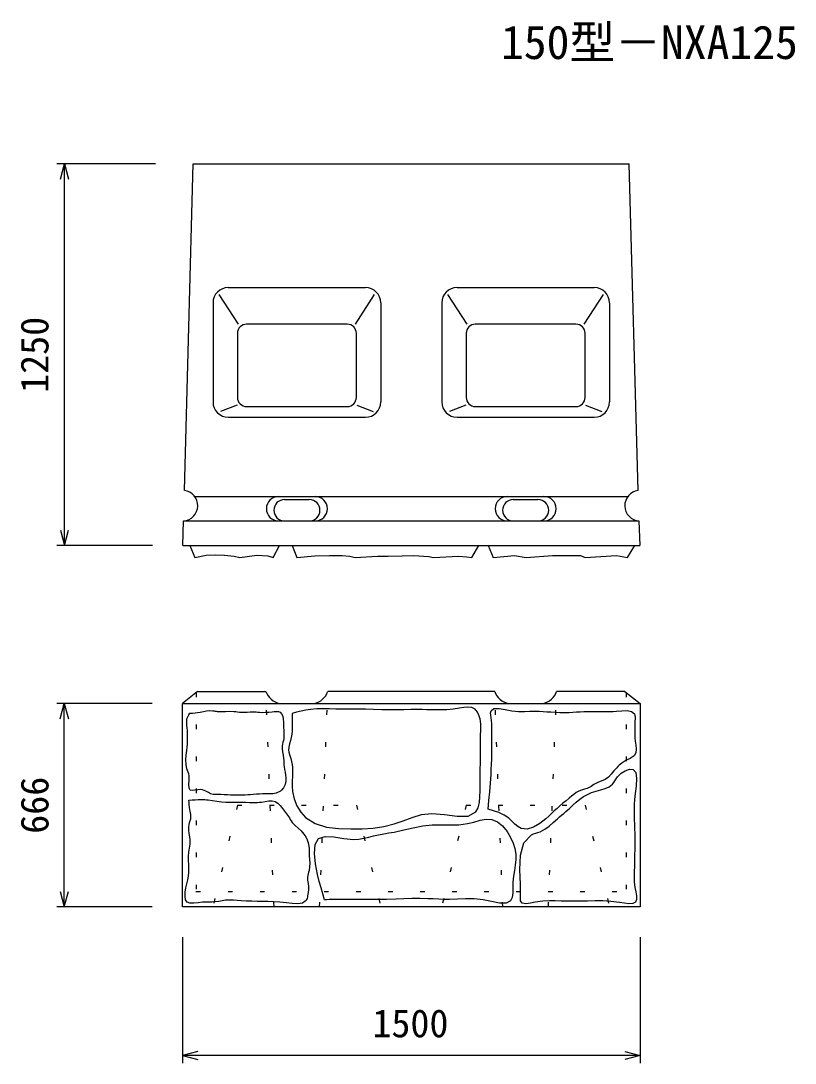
# Model space of a CAD drawing. Units: millimetres, scale not verified. Extents: x -25200 to 25200, y -17820 to 17820.
# Drawn here: x -8869 to -6330, y -6399 to -2982 of the extents above; entities that cross this region are included whole.
import ezdxf
from ezdxf.enums import TextEntityAlignment as Align

# ---------------------------------------------------------------- set-up
doc = ezdxf.new("R2010")
doc.units = ezdxf.units.MM
doc.header["$LTSCALE"] = 60
doc.linetypes.add('DOTTED', pattern=[1.75, 0.25, -1.5])
for name, color, linetype, lineweight in [('0-0_DIM', 7, 'Continuous', 25), ('0-4_OUTLINE', 3, 'Continuous', 25), ('0-5_OUTLINE2', 4, 'Continuous', 25), ('0-6_TXT', 7, 'Continuous', 25)]:
    doc.layers.add(name, color=color, linetype=linetype, lineweight=lineweight)
doc.styles.add('ＭＳ ゴシック', font='')
doc.styles.get('ＭＳ ゴシック').set_extended_font_data('MS Gothic')

msp = doc.modelspace()

# ---------------------------------------------------------------- linework, layer by layer
at = {"layer": '0-0_DIM'}
for p, q in [((-8427.84, -3451.39), (-8750.63, -3451.39)), ((-8725.63, -4701.39), (-8725.63, -3451.39)), ((-8437.62, -4701.39), (-8750.63, -4701.39)), ((-8438.76, -5220.01), (-8751.35, -5220.01)), ((-8726.35, -5886.01), (-8726.35, -5220.01)), ((-8438.76, -5886.01), (-8751.35, -5886.01)), ((-8338.76, -5986.01), (-8338.76, -6398.6)), ((-6838.76, -5986.01), (-6838.76, -6398.6)), ((-6838.76, -6373.6), (-8338.76, -6373.6))]:
    msp.add_line(p, q, dxfattribs=at)
for points in [[(-8739.03, -3501.39), (-8725.63, -3451.39), (-8712.24, -3501.39)], [(-8739.03, -4651.39), (-8725.63, -4701.39), (-8712.24, -4651.39)], [(-8739.75, -5270.01), (-8726.35, -5220.01), (-8712.95, -5270.01)], [(-8739.75, -5836.01), (-8726.35, -5886.01), (-8712.95, -5836.01)], [(-8288.76, -6360.2), (-8338.76, -6373.6), (-8288.76, -6387)], [(-6888.76, -6360.2), (-6838.76, -6373.6), (-6888.76, -6387)]]:
    msp.add_lwpolyline(points, dxfattribs=at)
at = {"layer": '0-4_OUTLINE'}
for p, q in [((-8332.48, -4521.79), (-8303.33, -3451.39)), ((-8303.33, -3451.39), (-6874.18, -3451.39)), ((-6845.03, -4521.79), (-6874.18, -3451.39)), ((-8188.76, -3856.39), (-7738.76, -3856.39)), ((-7438.76, -3856.39), (-6988.76, -3856.39)), ((-8238.76, -3906.39), (-8238.76, -4231.39)), ((-7688.76, -3906.39), (-7688.76, -4231.39)), ((-7488.76, -3906.39), (-7488.76, -4231.39)), ((-6938.76, -3906.39), (-6938.76, -4231.39)), ((-7798.76, -3976.39), (-8128.76, -3976.39)), ((-7048.76, -3976.39), (-7378.76, -3976.39)), ((-8158.76, -4006.39), (-8158.76, -4216.39)), ((-7768.76, -4216.39), (-7768.76, -4006.39)), ((-7408.76, -4006.39), (-7408.76, -4216.39)), ((-7018.76, -4216.39), (-7018.76, -4006.39)), ((-8128.76, -4246.39), (-7798.76, -4246.39)), ((-7378.76, -4246.39), (-7048.76, -4246.39)), ((-8188.76, -4281.39), (-7738.76, -4281.39)), ((-7438.76, -4281.39), (-6988.76, -4281.39)), ((-8023.76, -4541.39), (-7903.76, -4541.39)), ((-7273.76, -4541.39), (-7153.76, -4541.39)), ((-8004.2, -4551.15), (-7923.31, -4551.15)), ((-7254.2, -4551.15), (-7173.31, -4551.15)), ((-8337.62, -4701.39), (-8335.33, -4621.39)), ((-8023.76, -4621.39), (-7903.76, -4621.39)), ((-7273.76, -4621.39), (-7153.76, -4621.39)), ((-6842.19, -4621.39), (-6839.9, -4701.39)), ((-8337.62, -4701.39), (-6839.9, -4701.39)), ((-8338.76, -5220.01), (-6838.76, -5220.01)), ((-8338.76, -5886.01), (-8338.76, -5220.01)), ((-6838.76, -5220.01), (-6838.76, -5886.01)), ((-6838.76, -5886.01), (-8338.76, -5886.01))]:
    msp.add_line(p, q, dxfattribs=at)
for centre, radius, start, end in [((-8188.76, -3906.39), 50, 90, 180), ((-7738.76, -3906.39), 50, 0, 90), ((-7438.76, -3906.39), 50, 90, 180), ((-6988.76, -3906.39), 50, 0, 90), ((-8128.76, -4006.39), 30, 90, 180), ((-7798.76, -4006.39), 30, 0, 90), ((-7378.76, -4006.39), 30, 90, 180), ((-7048.76, -4006.39), 30, 0, 90), ((-8188.76, -4231.39), 50, 180, 270), ((-8128.76, -4216.39), 30, 180, 270), ((-7798.76, -4216.39), 30, 270, 0), ((-7738.76, -4231.39), 50, 270, 0), ((-7438.76, -4231.39), 50, 180, 270), ((-7378.76, -4216.39), 30, 180, 270), ((-7048.76, -4216.39), 30, 270, 0), ((-6988.76, -4231.39), 50, 270, 0), ((-8338.76, -4571.39), 50, 273.93581, 82.79104), ((-8023.76, -4581.39), 40, 90, 270), ((-7903.76, -4581.39), 40, 270, 90), ((-7273.76, -4581.39), 40, 90, 270), ((-7153.76, -4581.39), 40, 270, 90), ((-6838.76, -4571.39), 50, 97.20896, 266.06419), ((-8004.2, -4586.27), 35.12, 90, 270), ((-7923.31, -4586.27), 35.12, 270, 90), ((-7254.2, -4586.27), 35.12, 90, 270), ((-7173.31, -4586.27), 35.12, 270, 90)]:
    msp.add_arc(centre, radius, start, end, dxfattribs=at)
at = {"layer": '0-5_OUTLINE2'}
for p, q in [((-8155.51, -3976.65), (-8218.51, -3879.66)), ((-7772.01, -3976.65), (-7709, -3879.66)), ((-7405.51, -3976.65), (-7468.51, -3879.66)), ((-7022.01, -3976.65), (-6959, -3879.66)), ((-8159.89, -4241.5), (-8213.71, -4262.66)), ((-7767.62, -4241.5), (-7713.81, -4262.66)), ((-7409.89, -4241.5), (-7463.71, -4262.66)), ((-7017.62, -4241.5), (-6963.81, -4262.66)), ((-8298.76, -4541.39), (-6878.76, -4541.39)), ((-8335.33, -4621.39), (-6842.19, -4621.39)), ((-7336.62, -4701.39), (-7320.71, -4741.39)), ((-6879.51, -4741.39), (-6856.04, -4701.39)), ((-8289.21, -5180.01), (-8338.76, -5220.01)), ((-8289.21, -5180.01), (-8065.26, -5180.01)), ((-7315.26, -5180.01), (-7862.26, -5180.01)), ((-6888.31, -5180.01), (-7112.26, -5180.01)), ((-6888.31, -5180.01), (-6838.76, -5220.01))]:
    msp.add_line(p, q, dxfattribs=at)
at = {"layer": '0-5_OUTLINE2', "linetype": 'DOTTED'}
for p, q in [((-8293.76, -5183.68), (-8293.76, -5836.01)), ((-8038.76, -5886.01), (-8065.26, -5180.01)), ((-7889.32, -5886.01), (-7862.26, -5180.01)), ((-7288.76, -5886.01), (-7315.26, -5180.01)), ((-7139.32, -5886.01), (-7112.26, -5180.01)), ((-6883.76, -5183.68), (-6883.76, -5836.01)), ((-8158.76, -5553.01), (-8238.76, -5886.01)), ((-8158.76, -5553.01), (-7768.76, -5553.01)), ((-7768.76, -5553.01), (-7688.76, -5886.01)), ((-7408.76, -5553.01), (-7488.76, -5886.01)), ((-7408.76, -5553.01), (-7018.76, -5553.01)), ((-7018.76, -5553.01), (-6938.76, -5886.01)), ((-8294.63, -5836.24), (-6882.89, -5836.24))]:
    msp.add_line(p, q, dxfattribs=at)
at = {"layer": '0-5_OUTLINE2'}
for points in [[(-8314.8, -4701.39), (-8298.89, -4741.39), (-8261.27, -4733.49), (-8230.87, -4732.61), (-8200.9, -4733.93), (-8169.17, -4736.57), (-8150.55, -4741.39), (-8095.14, -4733.93), (-8059, -4735.69), (-8041.06, -4741.39), (-8020.26, -4701.39)], [(-7979.59, -4701.39), (-7963.76, -4741.39), (-7905.31, -4735.8), (-7856.62, -4734.98), (-7815.27, -4734.71), (-7790.52, -4737.16), (-7772.55, -4741.39), (-7699.36, -4736.88), (-7664.35, -4737.31), (-7619.04, -4735.81), (-7580.17, -4734.73), (-7547.95, -4736.45), (-7531.2, -4738.17), (-7516.36, -4741.39), (-7433.82, -4737.31), (-7406.98, -4738.6), (-7390.66, -4741.39), (-7367.19, -4701.39)], [(-7320.71, -4741.39), (-7250.6, -4734.87), (-7212.07, -4741.39), (-7125.75, -4734.35), (-7079.45, -4734.35), (-7034.19, -4734.87), (-7018.91, -4741.39), (-6916.1, -4734.87), (-6879.51, -4741.39)], [(-8326.95, -5419.84), (-8327.42, -5404.85), (-8326.41, -5389.47), (-8324.81, -5374.08), (-8323.76, -5363.4), (-8322.9, -5352.85), (-8322.28, -5342.38), (-8321.95, -5331.94), (-8321.92, -5323.98), (-8322.12, -5315.99), (-8322.6, -5307.94), (-8323.38, -5299.81), (-8324.3, -5292.34), (-8325.05, -5284.89), (-8325.13, -5277.59), (-8324.09, -5270.53), (-8322.47, -5265.73), (-8320.25, -5261.06), (-8317.63, -5256.49), (-8314.8, -5251.96)], [(-8314.8, -5251.96), (-8306.24, -5251.06), (-8297.68, -5250.09), (-8289.1, -5248.99), (-8280.51, -5247.68), (-8270.14, -5245.84), (-8259.77, -5244.16), (-8249.41, -5243.16), (-8239.08, -5243.39), (-8235.51, -5243.84), (-8231.94, -5244.41), (-8228.37, -5245.01), (-8224.79, -5245.54), (-8211.27, -5246.31), (-8197.68, -5245.86), (-8184.06, -5245.24), (-8170.5, -5245.54), (-8164.41, -5246.19), (-8158.34, -5247.04), (-8152.28, -5247.84), (-8146.21, -5248.39), (-8136.6, -5248.46), (-8126.97, -5247.88), (-8117.31, -5247.21), (-8107.63, -5246.96), (-8102.42, -5247.17), (-8097.22, -5247.54), (-8092.04, -5247.99), (-8086.91, -5248.39), (-8076.62, -5248.82), (-8066.33, -5248.69), (-8055.79, -5248.06), (-8044.76, -5246.96), (-8037.75, -5246.18), (-8030.87, -5245.79), (-8024.5, -5246.35), (-8019.04, -5248.39), (-8013.77, -5253.8), (-8010.34, -5261.56), (-8008.41, -5270.59)], [(-7979.48, -5252.52), (-7979.53, -5261.65), (-7979.55, -5270.8), (-7979.54, -5279.94), (-7979.48, -5289.09), (-7979.38, -5299.57), (-7979.54, -5310.04), (-7980.33, -5320.49), (-7982.09, -5330.89), (-7985.05, -5341.47), (-7988.3, -5351.99), (-7990.73, -5362.43), (-7991.25, -5372.78), (-7990.12, -5379.6), (-7988.12, -5386.41), (-7985.72, -5393.24), (-7983.4, -5400.12), (-7980.93, -5409.79), (-7979.34, -5419.57), (-7978.47, -5429.42), (-7978.17, -5439.31), (-7978.52, -5456.6), (-7979.23, -5473.88), (-7979.41, -5491.19), (-7978.17, -5508.53), (-7972.98, -5532.32), (-7963.81, -5555.14), (-7951.04, -5575.88), (-7935.05, -5593.44), (-7903.69, -5613.35), (-7867.12, -5624.64), (-7827.48, -5629.72), (-7786.89, -5631.02), (-7749.81, -5630.5), (-7713.82, -5628.08), (-7678.99, -5623.03), (-7645.39, -5614.62), (-7615.81, -5604.04), (-7586.02, -5592.92), (-7554.78, -5584.09)], [(-7538.92, -5240.07), (-7552.72, -5239.69), (-7566.54, -5239.45), (-7589.83, -5239.54), (-7613.03, -5240.01), (-7636.18, -5240.53), (-7659.32, -5240.76), (-7685.76, -5240.39), (-7712.23, -5239.57), (-7738.71, -5238.7), (-7765.17, -5238.15), (-7782.8, -5238.09), (-7800.42, -5238.18), (-7818.06, -5238.26), (-7835.74, -5238.15), (-7856.73, -5237.7), (-7877.71, -5237.37), (-7898.62, -5237.75), (-7919.37, -5239.45), (-7934.5, -5241.81), (-7949.55, -5244.95), (-7964.53, -5248.6), (-7979.48, -5252.52)], [(-7554.78, -5584.09), (-7520.81, -5580.38), (-7479.39, -5583.76), (-7438.19, -5589.21), (-7402.36, -5588.93), (-7377.06, -5575.15), (-7369.82, -5561.48), (-7365.55, -5544.3), (-7363.45, -5525.24), (-7362.69, -5505.92), (-7362.55, -5491.96), (-7362.58, -5478.55), (-7362.67, -5465.43), (-7362.69, -5452.37), (-7362.44, -5434.29), (-7362.02, -5415.99), (-7361.6, -5397.59), (-7361.38, -5379.22), (-7361.42, -5365.53), (-7361.53, -5351.86), (-7361.57, -5338.16), (-7361.38, -5324.36), (-7360.83, -5306), (-7361.03, -5287.68), (-7363.36, -5269.75), (-7369.22, -5252.52), (-7371.36, -5248.45), (-7373.81, -5244.6), (-7376.58, -5241.11), (-7379.68, -5238.15), (-7390.33, -5233.02), (-7402.94, -5231.9), (-7416.67, -5233.24), (-7430.64, -5235.53), (-7451.93, -5238.43), (-7472.19, -5240.09), (-7491.93, -5240.79), (-7511.66, -5240.76), (-7525.21, -5240.46), (-7538.92, -5240.07)], [(-7336.62, -5566.28), (-7334.02, -5537.75), (-7331.52, -5509.23), (-7329.24, -5480.73), (-7327.29, -5452.25), (-7326.35, -5435.67), (-7325.59, -5419.08), (-7325.04, -5402.43), (-7324.73, -5385.69), (-7324.67, -5368.22), (-7324.75, -5350.78), (-7324.82, -5333.51), (-7324.73, -5316.58), (-7324.59, -5306.71), (-7324.59, -5296.76), (-7324.98, -5286.48), (-7326.01, -5275.62), (-7327.28, -5266.7), (-7328.39, -5257.94), (-7328.63, -5250.02), (-7327.29, -5243.62), (-7317.68, -5236.56), (-7301.02, -5236.25), (-7280.53, -5239.63), (-7259.43, -5243.62), (-7237.56, -5245.94), (-7218.01, -5246.15), (-7199.64, -5245.42), (-7181.32, -5244.9), (-7169.17, -5245.15), (-7156.71, -5245.78), (-7144.07, -5246.61), (-7131.39, -5247.46), (-7116.22, -5248.3), (-7101.15, -5248.84), (-7086.16, -5249.01), (-7071.21, -5248.74), (-7059.11, -5248.2), (-7046.98, -5247.49), (-7034.81, -5246.76)], [(-7034.81, -5246.76), (-7022.55, -5246.18), (-7005.68, -5245.82), (-6988.81, -5245.82), (-6972.17, -5246.01), (-6955.97, -5246.18), (-6946.53, -5246.19), (-6937, -5246.04), (-6927.02, -5245.64), (-6916.28, -5244.9), (-6898.62, -5243.38), (-6881.14, -5242.98), (-6866.51, -5245.78), (-6857.38, -5253.86), (-6855.8, -5258.84), (-6855.14, -5264.6), (-6855.08, -5270.8), (-6855.3, -5277.1), (-6855.54, -5284.29), (-6855.72, -5291.21), (-6855.86, -5297.95), (-6855.97, -5304.6), (-6856.06, -5313.81), (-6855.98, -5323.15), (-6855.55, -5332.77), (-6854.63, -5342.82), (-6852.82, -5356.19), (-6851.66, -5369.42), (-6852.81, -5381.43), (-6857.98, -5391.11), (-6860.82, -5393.64), (-6864.12, -5395.88), (-6867.7, -5397.91), (-6871.4, -5399.83), (-6878.47, -5403.45), (-6885.32, -5407.11), (-6891.92, -5410.99), (-6898.24, -5415.25), (-6902.66, -5418.7), (-6906.92, -5422.41)], [(-8008.41, -5270.59), (-8007.61, -5279.81), (-8007.52, -5284.66), (-8007.57, -5289.31), (-8007.63, -5293.86), (-8007.61, -5298.38), (-8007.12, -5307.57), (-8006.45, -5316.89), (-8006.17, -5326.24), (-8006.9, -5335.51), (-8008.05, -5341.27), (-8009.5, -5346.98), (-8010.89, -5352.66), (-8011.9, -5358.36), (-8012.14, -5368.42), (-8010.97, -5378.58), (-8009.19, -5388.8), (-8007.61, -5399.07), (-8006.97, -5406.26), (-8006.57, -5413.44), (-8006.15, -5420.57), (-8005.47, -5427.63), (-8004, -5436.45), (-8002.21, -5445.25), (-8000.62, -5454.17), (-7999.75, -5463.34), (-8000.27, -5474.62), (-8002.71, -5485.68), (-8007.24, -5495.74), (-8014.04, -5504.04), (-8018.01, -5507.11), (-8022.39, -5509.66), (-8027.06, -5511.72), (-8031.9, -5513.33), (-8042.8, -5515.46), (-8053.86, -5516.2), (-8065.03, -5516.22), (-8076.19, -5516.18), (-8086.42, -5516.56), (-8096.6, -5517.29)], [(-8096.6, -5517.29), (-8106.76, -5518.17), (-8116.92, -5519.04), (-8124.94, -5519.6), (-8132.97, -5520.03), (-8141.01, -5520.32), (-8149.06, -5520.47), (-8157.11, -5520.46), (-8165.16, -5520.32), (-8173.19, -5520.08), (-8181.21, -5519.75), (-8191.7, -5519.25), (-8202.19, -5518.77), (-8212.72, -5518.43), (-8223.36, -5518.32), (-8228.28, -5518.36), (-8233.16, -5518.26), (-8237.97, -5517.84), (-8242.65, -5516.9), (-8246.53, -5515.55), (-8250.3, -5513.82), (-8254, -5511.84), (-8257.65, -5509.75), (-8262.68, -5506.98), (-8267.84, -5504.55), (-8273.26, -5502.77), (-8279.08, -5501.9), (-8288.66, -5502.49), (-8298.33, -5504.14), (-8306.95, -5505.21), (-8313.38, -5504.04), (-8317.45, -5496.92), (-8317.73, -5485), (-8316.72, -5470.82), (-8316.95, -5456.91), (-8318.22, -5450.68), (-8320.08, -5444.95), (-8322.16, -5439.48), (-8324.09, -5434.06), (-8326.95, -5419.84)], [(-6906.92, -5422.41), (-6911.03, -5426.35), (-6915, -5430.49), (-6924.1, -5440.95), (-6933.12, -5451.44), (-6942.67, -5461.06), (-6953.41, -5468.88), (-6961.15, -5472.68), (-6969.3, -5475.92), (-6977.51, -5479.16), (-6985.42, -5482.96), (-6990.01, -5485.75), (-6994.49, -5488.74), (-6998.97, -5491.69), (-7003.57, -5494.39), (-7012.21, -5498.15), (-7021.27, -5501.09), (-7030.38, -5503.91), (-7039.2, -5507.28), (-7047.77, -5511.94), (-7055.82, -5517.59), (-7063.57, -5523.84), (-7071.21, -5530.32), (-7081.3, -5538.71), (-7091.39, -5546.97), (-7101.31, -5555.22), (-7110.9, -5563.6), (-7119.9, -5572.01), (-7128.82, -5580.61), (-7138.06, -5589.34), (-7148.03, -5598.15), (-7167.22, -5612.77), (-7188.1, -5624.7), (-7209.07, -5631.17), (-7228.56, -5629.41), (-7239.21, -5623.44), (-7249.21, -5614.85), (-7259.06, -5605.12), (-7269.26, -5595.74), (-7284.67, -5585.25)], [(-7230.77, -5863.11), (-7230.6, -5850.76), (-7230.5, -5838.23), (-7230.53, -5825.33), (-7230.77, -5811.88), (-7232.37, -5764.61), (-7230.82, -5716.98), (-7220.11, -5676.34), (-7194.24, -5650.01), (-7187.65, -5647.32), (-7180.65, -5645.01), (-7173.49, -5642.74), (-7166.43, -5640.2), (-7150.74, -5631.99), (-7136.48, -5621.46), (-7123.02, -5609.67), (-7109.73, -5597.69), (-7102.79, -5591.76), (-7095.8, -5585.96), (-7088.82, -5580.16), (-7081.92, -5574.25), (-7070.54, -5563.87), (-7059.31, -5553.3), (-7047.93, -5542.98), (-7036.12, -5533.37), (-7023.98, -5525.05), (-7011.08, -5517.83), (-6997.35, -5511.7), (-6982.69, -5506.67), (-6967.63, -5502.62), (-6952.83, -5498.38), (-6939.49, -5492.73), (-6928.82, -5484.43), (-6924.73, -5478.97), (-6921.07, -5472.85), (-6917.27, -5466.43), (-6912.79, -5460.01), (-6901.11, -5448.66), (-6887.11, -5439.93), (-6873.17, -5435.13)], [(-6873.17, -5435.13), (-6861.64, -5435.6), (-6852.53, -5446.36), (-6850.16, -5465.96), (-6851.81, -5490.21), (-6854.77, -5514.95), (-6856.65, -5534.49), (-6857.65, -5552.08), (-6857.97, -5568.66), (-6857.83, -5585.15), (-6857.48, -5599.99), (-6857.04, -5615.25), (-6856.62, -5630.72), (-6856.3, -5646.19), (-6856.17, -5659.79), (-6856.16, -5673.3), (-6856.22, -5686.8), (-6856.3, -5700.37), (-6856.36, -5713.85), (-6856.47, -5727.33), (-6856.68, -5740.68), (-6857.06, -5753.78), (-6857.8, -5770.36), (-6858.26, -5786.99), (-6857.74, -5804.37), (-6855.54, -5823.21), (-6852.97, -5837.14), (-6850.81, -5850.69), (-6850.56, -5862.45), (-6853.76, -5871.01), (-6862.34, -5875.61), (-6875.07, -5876.29), (-6890.18, -5874.58), (-6905.92, -5872.05), (-6934.92, -5868.48), (-6960.94, -5867.05), (-6985.6, -5866.96), (-7010.49, -5867.47), (-7032.24, -5867.84), (-7054.51, -5868.01)], [(-8317.68, -5536.93), (-8307.45, -5535.91), (-8297.22, -5535.03), (-8286.99, -5534.43), (-8276.75, -5534.24), (-8271.21, -5534.36), (-8265.67, -5534.64), (-8260.13, -5535.05), (-8254.61, -5535.59), (-8240.16, -5537.48), (-8225.75, -5539.67), (-8211.34, -5541.67), (-8196.9, -5542.96), (-8187.71, -5543.25), (-8178.49, -5543.22), (-8169.25, -5543.07), (-8159.99, -5542.96), (-8146.34, -5543.14), (-8132.71, -5543.57), (-8119.13, -5544.03), (-8105.64, -5544.31), (-8099.18, -5544.29), (-8092.69, -5544.11), (-8086.14, -5543.69), (-8079.47, -5542.96), (-8067.72, -5541.05), (-8055.97, -5539.24), (-8044.74, -5538.8), (-8034.51, -5540.95), (-8025.81, -5546.4), (-8018.15, -5554.37), (-8011.12, -5563.68), (-8004.32, -5573.15), (-8001.05, -5577.42), (-7997.79, -5581.56), (-7994.61, -5585.69), (-7991.57, -5589.92), (-7988.4, -5594.76), (-7985.33, -5599.72), (-7982.18, -5604.63)], [(-8314.99, -5656.47), (-8316.9, -5645.88), (-8318.36, -5635.31), (-8318.35, -5624.79), (-8316.7, -5615.88), (-8314.25, -5607.01), (-8312.01, -5598.14), (-8310.97, -5589.25), (-8311.27, -5583.9), (-8312.1, -5578.54), (-8313.2, -5573.17), (-8314.33, -5567.78), (-8315.6, -5560.08), (-8316.5, -5552.37), (-8317.15, -5544.65), (-8317.68, -5536.93)], [(-7284.67, -5585.25), (-7301.31, -5577.44), (-7318.76, -5571.42), (-7336.62, -5566.28)], [(-7873.42, -5863.25), (-7879.09, -5843.99), (-7884.72, -5824.11), (-7890.3, -5802.99), (-7895.79, -5779.99), (-7902.63, -5745.44), (-7906.35, -5711.04), (-7904.01, -5681.64), (-7892.7, -5662.05), (-7871.37, -5655.38), (-7842.56, -5657.24), (-7810.1, -5662.28), (-7777.8, -5665.13), (-7760.49, -5663.99), (-7744.09, -5661.13), (-7728.19, -5657.36), (-7712.36, -5653.5), (-7695.77, -5650.05), (-7678.92, -5647.04), (-7661.94, -5644.13), (-7644.93, -5641.01), (-7613.58, -5634.17), (-7582.39, -5626.96), (-7551.26, -5620.85), (-7520.05, -5617.3), (-7491.35, -5616.97), (-7462.46, -5617.74), (-7433.32, -5617.35), (-7403.91, -5613.55), (-7383.45, -5608.26), (-7363.19, -5602.64), (-7343.49, -5599.07), (-7324.7, -5599.95), (-7306.09, -5607.64), (-7289.32, -5621.26), (-7274.79, -5638.98), (-7262.91, -5659), (-7255, -5677.09), (-7249.48, -5695.35), (-7246.41, -5713.56)], [(-7982.18, -5604.63), (-7978.82, -5609.37), (-7969.79, -5619.35), (-7959.74, -5628.48), (-7949.67, -5637.61), (-7940.57, -5647.6), (-7934.65, -5656.55), (-7929.98, -5666.3), (-7926.58, -5676.6), (-7924.47, -5687.17), (-7923.7, -5695.02), (-7923.4, -5702.89), (-7923.29, -5710.78), (-7923.13, -5718.7), (-7922.45, -5731.04), (-7921.8, -5743.37), (-7921.99, -5755.61), (-7923.8, -5767.66), (-7925.29, -5773.03), (-7926.92, -5778.37), (-7928.33, -5783.73), (-7929.17, -5789.12), (-7929.21, -5794.11), (-7928.72, -5799.14), (-7927.95, -5804.2), (-7927.15, -5809.25), (-7926.13, -5819.42), (-7926.01, -5829.58), (-7926.8, -5839.8), (-7928.49, -5850.16), (-7929.44, -5854.33), (-7930.6, -5858.38), (-7932.05, -5862.18), (-7933.86, -5865.59), (-7944.97, -5874.25), (-7960.84, -5876.76), (-7979.32, -5875.53), (-7998.28, -5872.97), (-8019.79, -5870.71), (-8039.62, -5869.59)], [(-8039.62, -5869.59), (-8058.58, -5869.15), (-8077.46, -5868.94), (-8094.37, -5868.64), (-8111.64, -5868.11), (-8129.1, -5867.34), (-8146.57, -5866.26), (-8159.38, -5865.31), (-8172.12, -5864.53), (-8184.84, -5864.28), (-8197.57, -5864.92), (-8208.91, -5866.38), (-8220.23, -5868.26), (-8231.45, -5869.98), (-8242.53, -5870.95), (-8249.98, -5870.99), (-8257.49, -5870.77), (-8265.24, -5870.64), (-8273.39, -5870.95), (-8287.6, -5872.74), (-8301.77, -5874.67), (-8314.34, -5874.75), (-8323.76, -5871.01), (-8328.71, -5862.83), (-8330.43, -5851.19), (-8329.81, -5837.7), (-8327.75, -5824), (-8324.8, -5810.31), (-8321.77, -5797.73), (-8319.2, -5785.71), (-8317.68, -5773.7), (-8317.56, -5760.84), (-8318.3, -5747.6), (-8319.07, -5734.16), (-8319.02, -5720.71), (-8317.59, -5707.18), (-8315.51, -5693.77), (-8313.84, -5680.42), (-8313.66, -5667.05), (-8314.99, -5656.47)], [(-7246.41, -5713.56), (-7245.84, -5731.52), (-7247.61, -5749.18), (-7250.7, -5766.98), (-7253.84, -5785.54), (-7255.8, -5805.47), (-7256.01, -5823.03), (-7256.18, -5840.22), (-7257.93, -5855.32), (-7262.91, -5866.62), (-7277.89, -5874.21), (-7299.96, -5873.79), (-7325.9, -5869.07), (-7352.53, -5863.77), (-7382.88, -5860.49), (-7410.65, -5860.3), (-7437.1, -5861.49), (-7463.5, -5862.35), (-7480.91, -5862.07), (-7498.67, -5861.28), (-7516.63, -5860.31), (-7534.63, -5859.51), (-7560.75, -5859.08), (-7586.72, -5859.39), (-7612.61, -5860.11), (-7638.48, -5860.93), (-7670.07, -5861.71), (-7701.73, -5862.19), (-7733.41, -5862.39), (-7765.09, -5862.35), (-7784.66, -5862.22), (-7804.22, -5862.11), (-7823.78, -5862.12), (-7843.34, -5862.35), (-7850.9, -5862.52), (-7858.47, -5862.72), (-7866.04, -5862.95), (-7873.61, -5863.18)], [(-7054.51, -5868.01), (-7076.52, -5867.91), (-7097.51, -5867.47), (-7116.69, -5866.79), (-7136, -5866.61), (-7157.24, -5867.81), (-7182.25, -5871.28), (-7198.35, -5874.22), (-7213.55, -5875.93), (-7225.11, -5874.17), (-7230.34, -5866.71), (-7230.41, -5865.62), (-7230.42, -5864.49), (-7230.39, -5863.32), (-7230.34, -5862.13)]]:
    msp.add_lwpolyline(points, dxfattribs=at)
for centre, start, end in [((-8008.12, -5161.04), 198.36646, 258.36646), ((-7919.4, -5161.04), 281.63354, 341.63354), ((-7258.12, -5161.04), 198.36646, 258.36646), ((-7169.4, -5161.04), 281.63354, 341.63354)]:
    msp.add_arc(centre, 60.21, start, end, dxfattribs=at)

# ---------------------------------------------------------------- texts
at = {"layer": '0-0_DIM', "style": 'ＭＳ ゴシック'}
for s, p in [('1250', (-8750.71, -4201.71)), ('666', (-8750.71, -5646.76))]:
    msp.add_text(s, height=91.64, rotation=90, dxfattribs=at).set_placement(p, align=Align.BOTTOM_LEFT)
msp.add_text('1500', height=91.64, dxfattribs=at).set_placement((-7716.3, -6341.3), align=Align.BOTTOM_LEFT)
at = {"layer": '0-6_TXT', "style": 'ＭＳ ゴシック'}
msp.add_text('150型－NXA125', height=110, dxfattribs=at).set_placement((-7294.71, -3140.4), align=Align.BOTTOM_LEFT)

doc.saveas('drawing.dxf')
